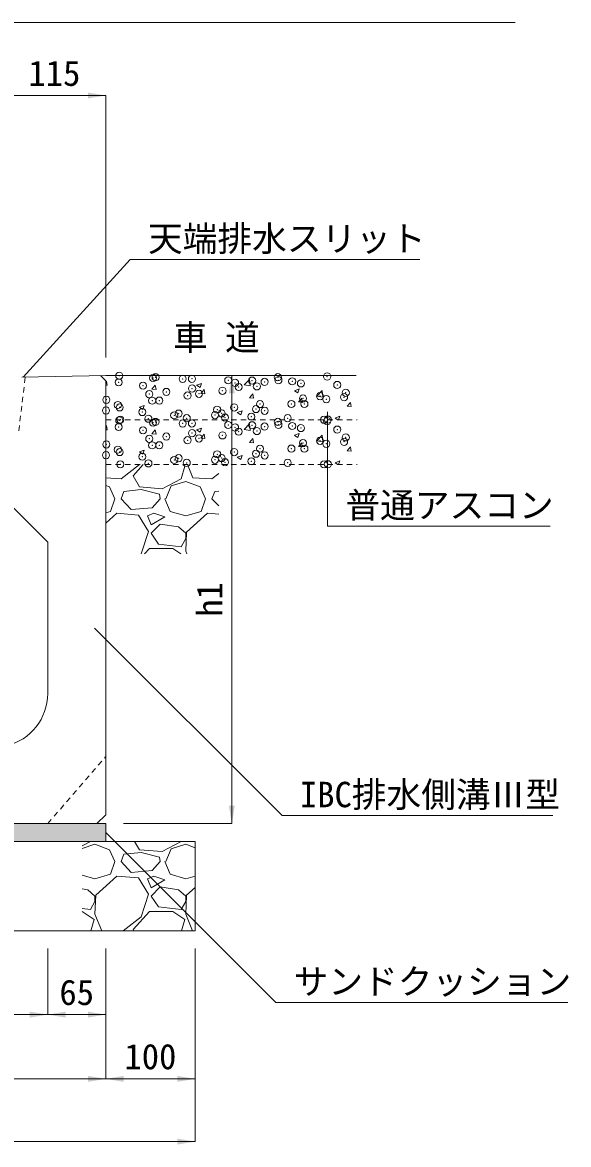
# Model space of a CAD drawing. Units: millimetres at full size. Extents: x 6872 to 78201, y -34623 to -7860.
# Drawn here: x 60421 to 61033, y -13429 to -12172 of the extents above; entities that cross this region are included whole.
import ezdxf
from ezdxf.enums import TextEntityAlignment as Align

# ---------------------------------------------------------------- set-up
doc = ezdxf.new("R2010")
doc.units = ezdxf.units.MM
doc.header["$LTSCALE"] = 16
doc.header["$PDMODE"] = 32
doc.header["$PDSIZE"] = 8
doc.linetypes.add('USER1', pattern=[0.675, 0.375, -0.3])
for name, color, linetype, lineweight in [('0_2', 7, 'Continuous', 20), ('寸法線', 7, 'Continuous', 9), ('本体', 7, 'USER1', 9), ('ﾊｯﾁﾝｸﾞ', 7, 'Continuous', 5)]:
    doc.layers.add(name, color=color, linetype=linetype, lineweight=lineweight)
doc.styles.add('ＭＳ ゴシック', font='')
doc.styles.get('ＭＳ ゴシック').set_extended_font_data('MS Gothic')

# ---------------------------------------------------------------- blocks, each defined once
blk = doc.blocks.new('filled_arrow')
at = {"color": 0, "linetype": 'Continuous', "lineweight": -2}
blk.add_solid([(7.5, 1.25), (0, 0), (7.5, -1.25)], dxfattribs=at)

msp = doc.modelspace()

# ---------------------------------------------------------------- hatches: boundary and pattern name
at = {"layer": 'ﾊｯﾁﾝｸﾞ'}
msp.add_hatch(color=8, dxfattribs=at).paths.add_polyline_path([(60514.75, -13089.2), (60514.75, -13069.2), (60094.76, -13069.2), (60084.76, -13069.2), (60084.76, -13089.2)])

# ---------------------------------------------------------------- linework, layer by layer
at = {"layer": '0_2'}
for p, q in [((60514.75, -12567.2), (60420.75, -12569.08)), ((60508.76, -12567.32), (60514.75, -12573.2)), ((60514.75, -12567.2), (60795.21, -12567.2)), ((60514.75, -12573.2), (60514.75, -13059.2)), ((60389.76, -12694.2), (60449.76, -12754.2)), ((60449.76, -12923.67), (60449.76, -12754.2)), ((60084.76, -13069.2), (60514.75, -13069.2)), ((60504.75, -13069.2), (60094.76, -13069.2)), ((60504.75, -13069.2), (60514.75, -13059.2)), ((60514.75, -13069.2), (60514.75, -13089.2)), ((59984.76, -13089.2), (60614.76, -13089.2)), ((60614.76, -13189.2), (60614.76, -13089.2)), ((59984.76, -13189.2), (60614.76, -13189.2))]:
    msp.add_line(p, q, dxfattribs=at)
at = {"layer": '0_2', "linetype": 'USER1'}
for p, q in [((60514.75, -12617.2), (60796.17, -12617.2)), ((60514.75, -12667.2), (60796.17, -12667.2))]:
    msp.add_line(p, q, dxfattribs=at)
at = {"layer": '0_2', "linetype": 'USER1', "lineweight": 9}
msp.add_line((60449.76, -13069.2), (60514.75, -12994.2), dxfattribs=at)
at = {"layer": '0_2'}
msp.add_arc((60389.75, -12923.67), 60, 283.34237, 0, dxfattribs=at)
at = {"layer": '寸法線'}
for p, q in [((60399.76, -12253.78), (60514.75, -12253.78)), ((60514.75, -12547.2), (60514.75, -12253.78)), ((60534.75, -12567.2), (60655.88, -12567.2)), ((60655.88, -13069.2), (60655.88, -12567.2)), ((60534.75, -13069.2), (60655.88, -13069.2)), ((60449.76, -13209.2), (60449.76, -13283.13)), ((60449.76, -13209.2), (60449.76, -13283.13)), ((60514.75, -13209.2), (60514.75, -13283.13)), ((60614.76, -13209.2), (60614.76, -13355.06)), ((60614.76, -13209.2), (60614.76, -13425.31)), ((60514.75, -13224.2), (60514.75, -13355.06)), ((60514.75, -13224.2), (60514.75, -13355.06)), ((60149.76, -13283.13), (60449.76, -13283.13)), ((60449.76, -13283.13), (60514.75, -13283.13)), ((60084.76, -13355.06), (60514.75, -13355.06)), ((60514.75, -13355.06), (60614.76, -13355.06)), ((59984.76, -13425.31), (60614.76, -13425.31))]:
    msp.add_line(p, q, dxfattribs=at)
for points in [[(60362.14, -12399.2), (60362.14, -12171.97), (60973.31, -12171.97)], [(60422.35, -12569.14), (60542.1, -12437.29), (60866.36, -12437.29)], [(60763.11, -12608.2), (60763.11, -12736.05), (61012.14, -12736.05)], [(60502.24, -12850.21), (60712.1, -13060.07), (61015.35, -13060.07)], [(60514.75, -13079.2), (60705.11, -13269.55), (61031.97, -13269.55)]]:
    msp.add_lwpolyline(points, dxfattribs=at)
at = {"layer": '本体'}
msp.add_line((60417.26, -12629.2), (60424.78, -12569), dxfattribs=at)
at = {"layer": 'ﾊｯﾁﾝｸﾞ'}
for p, q in [((60514.75, -12574.39), (60515.48, -12573.53)), ((60514.75, -12578.16), (60516.36, -12578.3)), ((60516.35, -12578.3), (60515.47, -12573.53)), ((60566.46, -12582.69), (60570.13, -12578.31)), ((60571.01, -12583.09), (60570.13, -12578.31)), ((60616.53, -12578.27), (60621.87, -12576.22)), ((60616.53, -12578.27), (60620.32, -12580.83)), ((60620.32, -12580.83), (60621.87, -12576.23)), ((60669.77, -12577.86), (60675.71, -12571.67)), ((60669.77, -12577.86), (60676.55, -12578.91)), ((60676.55, -12578.91), (60675.71, -12571.67)), ((60566.46, -12582.69), (60571.02, -12583.08)), ((60621.12, -12587.47), (60624.79, -12583.09)), ((60621.12, -12587.47), (60625.67, -12587.87)), ((60625.66, -12587.87), (60624.78, -12583.09)), ((60675.77, -12592.25), (60679.45, -12587.87)), ((60680.32, -12592.65), (60679.44, -12587.87)), ((60726.04, -12584.37), (60731.38, -12582.32)), ((60726.04, -12584.38), (60729.83, -12586.93)), ((60729.83, -12586.93), (60731.38, -12582.33)), ((60751.1, -12590.47), (60757.03, -12584.29)), ((60751.1, -12590.47), (60757.87, -12591.52)), ((60757.87, -12591.52), (60757.03, -12584.29)), ((60552.51, -12602.85), (60557.84, -12600.8)), ((60552.51, -12602.85), (60556.3, -12605.41)), ((60556.3, -12605.41), (60557.84, -12600.8)), ((60675.77, -12592.25), (60680.33, -12592.65)), ((60730.43, -12597.03), (60734.1, -12592.65)), ((60730.43, -12597.03), (60734.98, -12597.43)), ((60734.97, -12597.43), (60734.09, -12592.65)), ((60785.08, -12601.81), (60788.76, -12597.43)), ((60785.08, -12601.81), (60789.64, -12602.21)), ((60789.63, -12602.21), (60788.75, -12597.44)), ((60662.01, -12608.95), (60665.81, -12611.51)), ((60662.02, -12608.95), (60667.35, -12606.9)), ((60665.81, -12611.51), (60667.35, -12606.9)), ((60771.52, -12615.06), (60774.7, -12617.2)), ((60771.53, -12615.05), (60776.86, -12613)), ((60775.45, -12617.2), (60776.86, -12613.01)), ((60514.75, -12624.39), (60515.48, -12623.53)), ((60514.75, -12628.16), (60516.36, -12628.3)), ((60516.35, -12628.3), (60515.47, -12623.53)), ((60566.46, -12632.69), (60570.13, -12628.31)), ((60571.01, -12633.09), (60570.13, -12628.31)), ((60616.53, -12628.27), (60621.87, -12626.22)), ((60616.53, -12628.27), (60620.32, -12630.83)), ((60620.32, -12630.83), (60621.87, -12626.23)), ((60669.77, -12627.86), (60675.71, -12621.67)), ((60669.77, -12627.86), (60676.55, -12628.91)), ((60676.55, -12628.91), (60675.71, -12621.67)), ((60566.46, -12632.69), (60571.02, -12633.08)), ((60621.12, -12637.47), (60624.79, -12633.09)), ((60621.12, -12637.47), (60625.67, -12637.87)), ((60625.66, -12637.87), (60624.78, -12633.09)), ((60675.77, -12642.25), (60679.45, -12637.87)), ((60680.32, -12642.65), (60679.44, -12637.87)), ((60726.04, -12634.37), (60731.38, -12632.32)), ((60726.04, -12634.38), (60729.83, -12636.93)), ((60729.83, -12636.93), (60731.38, -12632.33)), ((60751.1, -12640.47), (60757.03, -12634.29)), ((60751.1, -12640.47), (60757.87, -12641.52)), ((60757.87, -12641.52), (60757.03, -12634.29)), ((60552.51, -12652.85), (60557.84, -12650.8)), ((60552.51, -12652.85), (60556.3, -12655.41)), ((60556.3, -12655.41), (60557.84, -12650.8)), ((60675.77, -12642.25), (60680.33, -12642.65)), ((60730.43, -12647.03), (60734.1, -12642.65)), ((60730.43, -12647.03), (60734.98, -12647.43)), ((60734.97, -12647.43), (60734.09, -12642.65)), ((60785.08, -12651.81), (60788.76, -12647.43)), ((60785.08, -12651.81), (60789.64, -12652.21)), ((60789.63, -12652.21), (60788.75, -12647.44)), ((60532.1, -12682.96), (60552.5, -12667.2)), ((60545.31, -12679.91), (60556.75, -12667.2)), ((60600.99, -12667.2), (60603.22, -12668.74)), ((60606.15, -12667.2), (60612.36, -12681.95)), ((60662.01, -12658.95), (60665.81, -12661.51)), ((60662.02, -12658.95), (60667.35, -12656.9)), ((60665.81, -12661.51), (60667.35, -12656.9)), ((60771.52, -12665.06), (60774.7, -12667.2)), ((60771.53, -12665.05), (60776.86, -12663)), ((60775.45, -12667.2), (60776.86, -12663.01)), ((60603.22, -12668.74), (60599.15, -12682.96)), ((60633.7, -12682.96), (60641.21, -12677.16)), ((60514.75, -12682.14), (60532.1, -12682.96)), ((60514.75, -12690.56), (60518.89, -12692.11)), ((60518.89, -12692.11), (60524.99, -12705.31)), ((60552.42, -12692.11), (60545.31, -12679.91)), ((60577.82, -12694.14), (60552.42, -12692.11)), ((60599.15, -12682.96), (60577.82, -12694.14)), ((60581.88, -12705.31), (60587.98, -12691.09)), ((60587.98, -12691.09), (60604.23, -12686.01)), ((60604.23, -12686.01), (60620.49, -12692.11)), ((60612.36, -12681.95), (60633.7, -12682.96)), ((60620.49, -12692.11), (60626.59, -12705.31)), ((60532.1, -12705.31), (60535.15, -12697.19)), ((60554.45, -12695.15), (60535.15, -12697.19)), ((60574.77, -12700.23), (60554.45, -12695.15)), ((60575.79, -12705.31), (60574.77, -12700.23)), ((60633.7, -12705.31), (60636.75, -12697.19)), ((60641.21, -12696.72), (60636.75, -12697.19)), ((60519.91, -12719.54), (60524.99, -12705.31)), ((60543.27, -12717.51), (60532.1, -12705.31)), ((60566.64, -12715.47), (60543.27, -12717.51)), ((60575.79, -12705.31), (60566.64, -12715.47)), ((60580.87, -12705.31), (60586.96, -12719.54)), ((60621.51, -12719.54), (60626.59, -12705.31)), ((60641.21, -12713.5), (60633.7, -12705.31)), ((60514.75, -12721.05), (60519.91, -12719.54)), ((60527.02, -12721.57), (60514.75, -12732.77)), ((60551.4, -12723.6), (60527.02, -12721.57)), ((60562.58, -12741.89), (60551.4, -12723.6)), ((60568.67, -12721.57), (60561.56, -12724.62)), ((60561.56, -12724.62), (60565.63, -12734.78)), ((60565.63, -12734.78), (60580.87, -12725.63)), ((60580.87, -12725.63), (60568.67, -12721.57)), ((60586.96, -12719.54), (60604.23, -12724.62)), ((60604.23, -12724.62), (60621.51, -12719.54)), ((60628.62, -12721.57), (60605.25, -12742.91)), ((60641.21, -12722.62), (60628.62, -12721.57)), ((60554.48, -12767.21), (60562.58, -12741.89)), ((60575.79, -12733.76), (60565.63, -12743.92)), ((60596.11, -12736.81), (60575.79, -12733.76)), ((60604.23, -12743.92), (60596.11, -12736.81)), ((60565.63, -12743.92), (60573.75, -12756.11)), ((60599.15, -12759.16), (60604.23, -12750.02)), ((60605.25, -12742.91), (60604.23, -12764.24)), ((60604.23, -12750.02), (60604.23, -12743.92)), ((60558.18, -12767.21), (60563.59, -12761.19)), ((60563.59, -12761.19), (60590.01, -12761.19)), ((60573.75, -12756.11), (60599.15, -12759.16)), ((60590.01, -12761.19), (60598.69, -12767.21)), ((60604.23, -12764.24), (60605.48, -12767.21)), ((60497.55, -13089.36), (60488.23, -13094.24)), ((60488.23, -13096.91), (60502.63, -13092.41)), ((60497.6, -13089.2), (60497.55, -13089.36)), ((60502.63, -13092.41), (60518.89, -13098.51)), ((60528.58, -13089.2), (60532.1, -13089.36)), ((60532.1, -13089.36), (60532.32, -13089.2)), ((60552.42, -13098.51), (60546.99, -13089.2)), ((60599.15, -13089.36), (60577.82, -13100.54)), ((60587.98, -13097.49), (60604.23, -13092.41)), ((60599.2, -13089.2), (60599.15, -13089.36)), ((60604.23, -13092.41), (60614.76, -13096.36)), ((60518.89, -13098.51), (60524.99, -13111.71)), ((60532.1, -13111.71), (60535.15, -13103.59)), ((60554.45, -13101.55), (60535.15, -13103.59)), ((60577.82, -13100.54), (60552.42, -13098.51)), ((60574.77, -13106.63), (60554.45, -13101.55)), ((60575.79, -13111.71), (60574.77, -13106.63)), ((60581.88, -13111.71), (60587.98, -13097.49)), ((60519.91, -13125.94), (60524.99, -13111.71)), ((60543.27, -13123.91), (60532.1, -13111.71)), ((60575.79, -13111.71), (60566.64, -13121.87)), ((60580.87, -13111.71), (60586.96, -13125.94)), ((60488.23, -13126.78), (60502.63, -13131.02)), ((60502.63, -13131.02), (60519.91, -13125.94)), ((60527.02, -13127.97), (60503.65, -13149.31)), ((60551.4, -13130), (60527.02, -13127.97)), ((60566.64, -13121.87), (60543.27, -13123.91)), ((60562.58, -13148.29), (60551.4, -13130)), ((60568.67, -13127.97), (60561.56, -13131.02)), ((60561.56, -13131.02), (60565.63, -13141.18)), ((60565.63, -13141.18), (60580.87, -13132.03)), ((60580.87, -13132.03), (60568.67, -13127.97)), ((60586.96, -13125.94), (60604.23, -13131.02)), ((60604.23, -13131.02), (60614.76, -13127.92)), ((60494.51, -13143.21), (60488.23, -13142.27)), ((60502.63, -13150.32), (60494.51, -13143.21)), ((60575.79, -13140.16), (60565.63, -13150.32)), ((60596.11, -13143.21), (60575.79, -13140.16)), ((60604.23, -13150.32), (60596.11, -13143.21)), ((60614.76, -13140.63), (60605.25, -13149.31)), ((60497.55, -13165.56), (60502.63, -13156.42)), ((60503.65, -13149.31), (60502.63, -13170.64)), ((60502.63, -13156.42), (60502.63, -13150.32)), ((60554.45, -13173.69), (60562.58, -13148.29)), ((60565.63, -13150.32), (60573.75, -13162.51)), ((60599.15, -13165.56), (60604.23, -13156.42)), ((60605.25, -13149.31), (60604.23, -13170.64)), ((60604.23, -13156.42), (60604.23, -13150.32)), ((60488.23, -13164.44), (60497.55, -13165.56)), ((60488.23, -13167.59), (60488.41, -13167.59)), ((60488.41, -13167.59), (60501.62, -13176.74)), ((60545.31, -13187.91), (60563.59, -13167.59)), ((60563.59, -13167.59), (60590.01, -13167.59)), ((60573.75, -13162.51), (60599.15, -13165.56)), ((60590.01, -13167.59), (60603.22, -13176.74)), ((60501.62, -13176.74), (60498.06, -13189.2)), ((60502.63, -13170.64), (60510.45, -13189.2)), ((60534.39, -13189.2), (60554.45, -13173.69)), ((60603.22, -13176.74), (60599.66, -13189.2)), ((60604.23, -13170.64), (60612.05, -13189.2)), ((60546.05, -13189.2), (60545.31, -13187.91))]:
    msp.add_line(p, q, dxfattribs=at)
for p in [(60529.87, -12567.64), (60567.66, -12570.18), (60570.55, -12569.36), (60707.48, -12569.29), (60762.63, -12568.51), (60529.18, -12575.06), (60556.47, -12578.75), (60600.91, -12571.12), (60611.23, -12571.08), (60611.42, -12581.94), (60651.91, -12572.8), (60659.55, -12575.6), (60663.6, -12580.23), (60678.62, -12573.09), (60683.93, -12579.59), (60692.58, -12574.52), (60708.04, -12572.6), (60723.51, -12573.88), (60733.26, -12576.24), (60773.94, -12577.95), (60515.36, -12594.59), (60563.49, -12588.25), (60566.74, -12595.55), (60574.73, -12595.48), (60582.56, -12585.74), (60606.32, -12589.84), (60619.16, -12587.85), (60645.44, -12584.47), (60735.56, -12593.01), (60754.64, -12590.5), (60761.7, -12593.88), (60781.58, -12591.64), (60783.49, -12586.7), (60515.04, -12606.58), (60528.25, -12600.43), (60530.29, -12603.11), (60555.71, -12608.3), (60639.5, -12605.66), (60658.58, -12603.15), (60683, -12604.96), (60687.44, -12599.35), (60692.7, -12606.89), (60722.58, -12599.25), (60737.14, -12599.26), (60529.87, -12617.64), (60531.1, -12616.82), (60562.52, -12615.79), (60567.66, -12620.18), (60570.55, -12619.36), (60591.38, -12611.99), (60596.39, -12610.02), (60605.39, -12615.2), (60637.07, -12611.74), (60644.51, -12609.84), (60648.27, -12614.52), (60677.74, -12613.45), (60707.48, -12619.29), (60718.42, -12615.17), (60759.1, -12616.89), (60762.63, -12618.51), (60763.45, -12616.76), (60529.18, -12625.06), (60556.47, -12628.75), (60600.91, -12621.12), (60611.23, -12621.08), (60611.42, -12631.94), (60651.91, -12622.8), (60659.55, -12625.6), (60663.6, -12630.23), (60678.62, -12623.09), (60683.93, -12629.59), (60692.58, -12624.52), (60708.04, -12622.6), (60723.51, -12623.88), (60733.26, -12626.24), (60773.94, -12627.95), (60515.36, -12644.59), (60563.49, -12638.25), (60566.74, -12645.55), (60574.73, -12645.48), (60582.56, -12635.74), (60606.32, -12639.84), (60619.16, -12637.85), (60645.44, -12634.47), (60735.56, -12643.01), (60754.64, -12640.5), (60761.7, -12643.88), (60781.58, -12641.64), (60783.49, -12636.7), (60515.04, -12656.58), (60528.25, -12650.43), (60530.29, -12653.11), (60555.71, -12658.3), (60639.5, -12655.66), (60658.58, -12653.15), (60683, -12654.96), (60687.44, -12649.35), (60692.7, -12656.89), (60722.58, -12649.25), (60737.14, -12649.26), (60531.1, -12666.82), (60562.52, -12665.79), (60591.38, -12661.99), (60596.39, -12660.02), (60605.39, -12665.2), (60637.07, -12661.74), (60644.51, -12659.84), (60648.27, -12664.52), (60677.74, -12663.45), (60718.42, -12665.17), (60759.1, -12666.89), (60763.45, -12666.75)]:
    msp.add_point(p, dxfattribs=at)

# ---------------------------------------------------------------- block references
at = {"layer": '寸法線'}
for p, xscale, yscale, rotation in [((60514.75, -12253.78), 2.67, 2.67, 180), ((60422.35, -12569.14), 0.133, 0.133, 47.8), ((60655.88, -12567.2), 2.67, 2.67, 270), ((60763.11, -12608.2), 0.133, 0.133, 270), ((60502.24, -12850.21), 0.133, 0.133, 315), ((60655.88, -13069.2), 2.67, 2.67, 90), ((60514.75, -13079.2), 0.133, 0.133, 315), ((60449.76, -13283.13), 2.67, 2.67, 180), ((60514.75, -13283.13), 2.67, 2.67, 180), ((60514.75, -13355.06), 2.67, 2.67, 180), ((60614.76, -13355.06), 2.67, 2.67, 180), ((60614.76, -13425.31), 2.67, 2.67, 180)]:
    msp.add_blockref('filled_arrow', p, dxfattribs=dict(at, xscale=xscale, yscale=yscale, rotation=rotation))
at = {"layer": '寸法線', "xscale": 2.67, "yscale": 2.67}
for p in [(60449.76, -13283.13), (60514.75, -13355.06)]:
    msp.add_blockref('filled_arrow', p, dxfattribs=at)

# ---------------------------------------------------------------- texts
at = {"layer": '0_2', "style": 'ＭＳ ゴシック'}
msp.add_text('車 道', height=28.48, dxfattribs=at).set_placement((60590.05, -12547.53), align=Align.BOTTOM_LEFT)
at = {"layer": '寸法線', "style": 'ＭＳ ゴシック'}
for s, p in [('115', (60457.26, -12228.78)), ('65', (60482.26, -13258.13)), ('100', (60564.76, -13330.06))]:
    msp.add_text(s, height=28.48, dxfattribs=at).set_placement(p, align=Align.MIDDLE_CENTER)
for s, p in [('天端排水スリット', (60562.1, -12399.77)), ('普通アスコン', (60783.11, -12698.37)), ('IBC排水側溝Ⅲ型', (60732.1, -13022.39)), ('サンドクッション', (60725.11, -13231.73))]:
    msp.add_text(s, height=28.48, dxfattribs=at).set_placement(p, align=Align.TOP_LEFT)
msp.add_text('h1', height=28.48, rotation=90, dxfattribs=at).set_placement((60630.88, -12818.2), align=Align.MIDDLE_CENTER)

doc.saveas('drawing.dxf')
